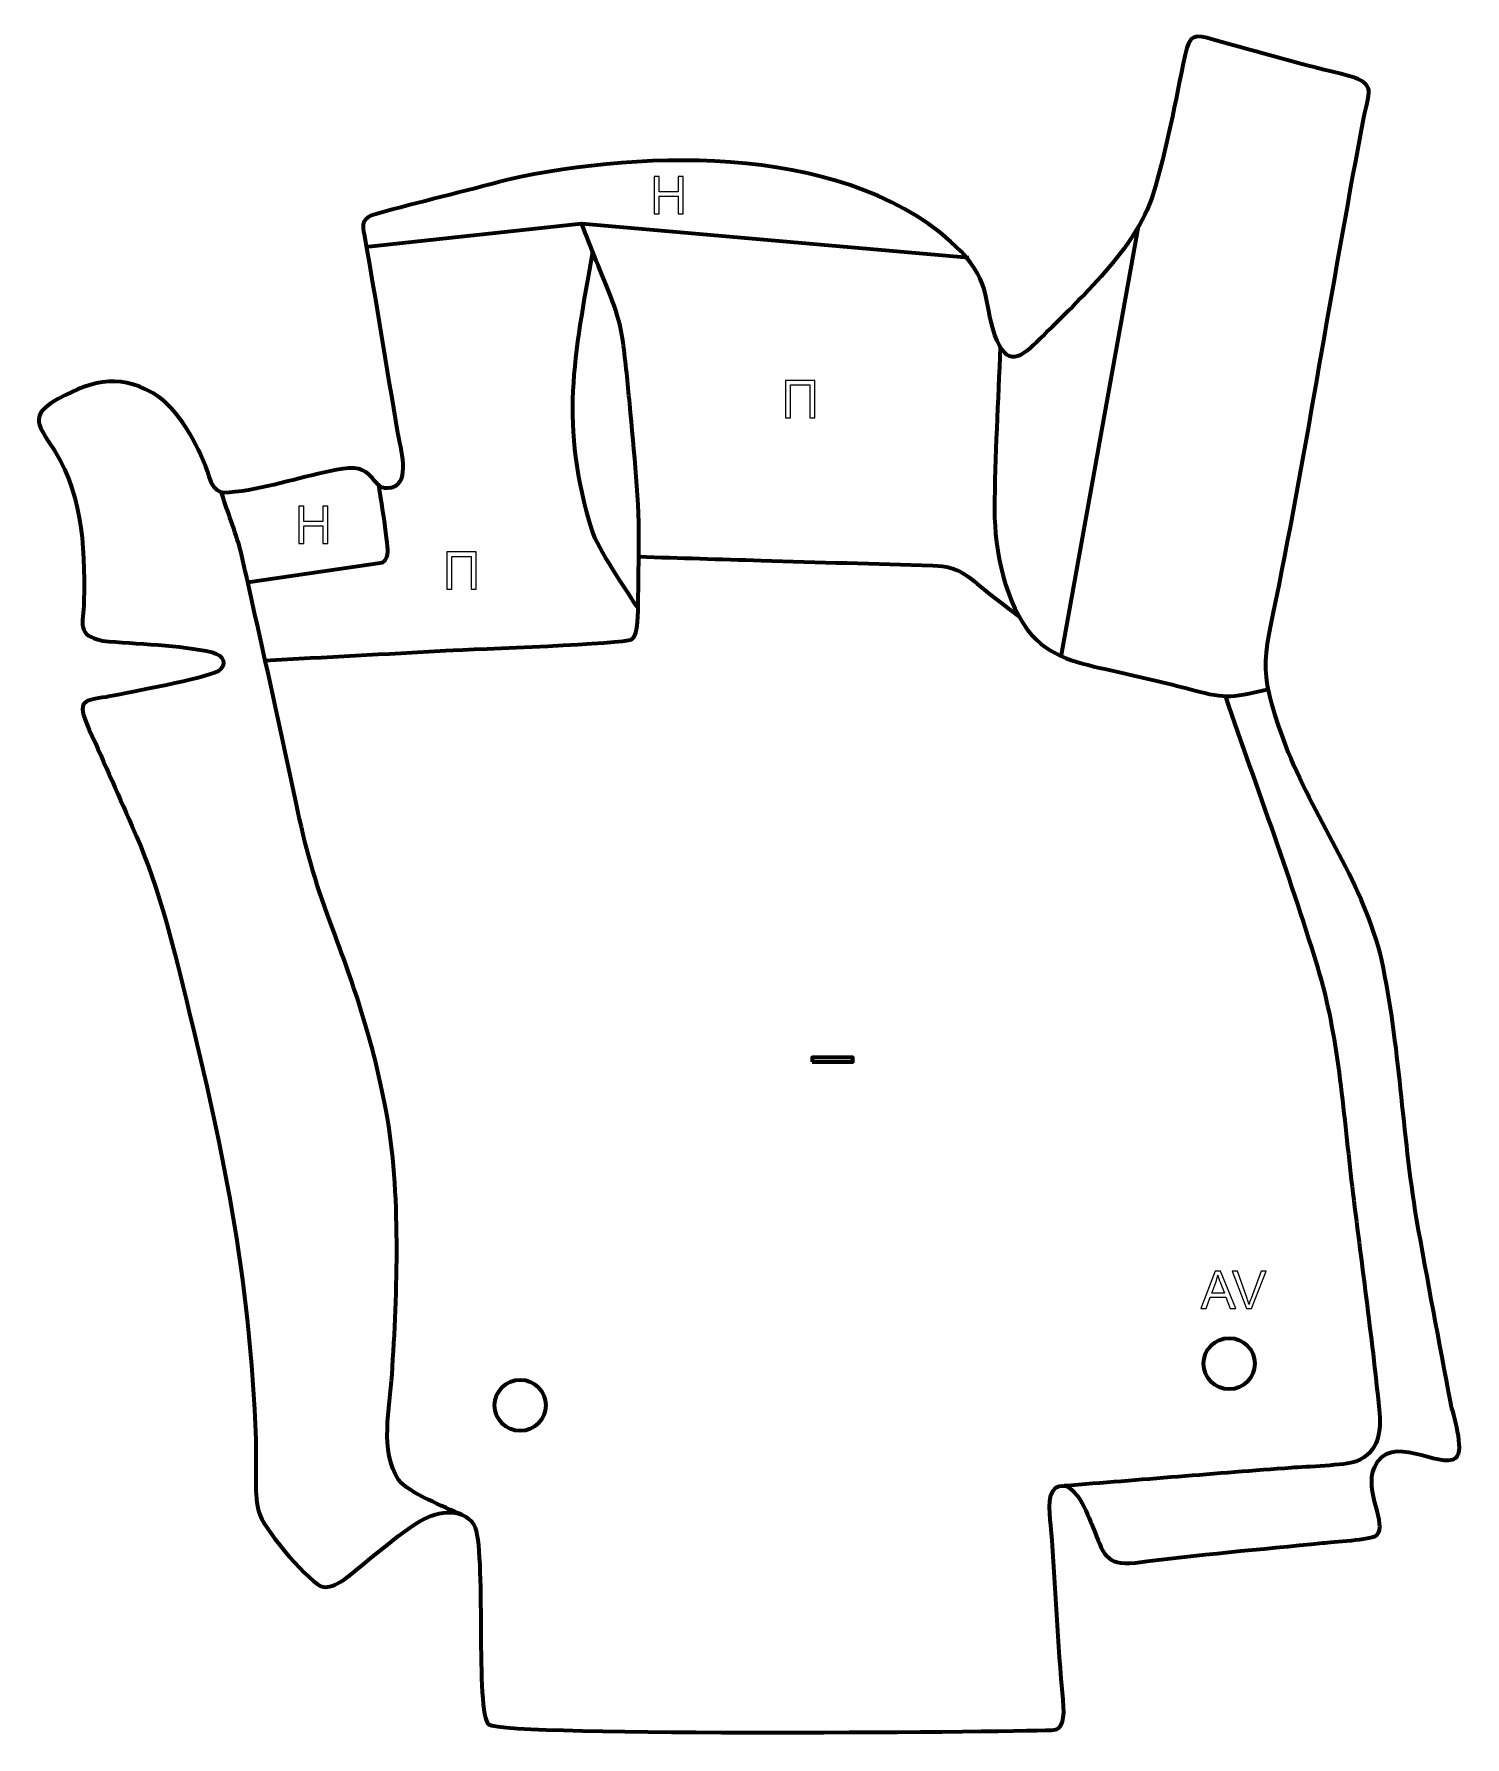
# Model space of a CAD drawing. Header units: millimetres. Extents: x -589 to 110, y -5 to 827.
import ezdxf

# ---------------------------------------------------------------- set-up
doc = ezdxf.new("R2010")
doc.units = ezdxf.units.MM
doc.header["$MEASUREMENT"] = 0
doc.layers.add('layer 2', color=7, linetype='Continuous')
doc.layers.add('layer 3', color=7, linetype='Continuous')

msp = doc.modelspace()

# ---------------------------------------------------------------- linework, layer by layer
at = {"layer": 'layer 2', "color": 140, "lineweight": 158}
msp.add_lwpolyline([(-208.7402, 324.7856), (-188.7402, 324.7856), (-188.7402, 326.7856), (-208.7402, 326.7856), (-208.7402, 324.7856)], close=True, dxfattribs=at)
at = {"layer": 'layer 2', "color": 142, "lineweight": 200}
for centre in [(-4.9613, 177.3252), (-351.301, 156.9519)]:
    msp.add_ellipse(centre, major_axis=(0, 12.5), ratio=1, dxfattribs=at)
at = {"layer": 'layer 2', "color": 142}
for points, knots in [([(-285.9171, 738.938), (-285.9171, 738.938), (-285.9171, 757.1244), (-285.9171, 757.1244), (-285.9171, 757.1244), (-285.9171, 757.1244), (-283.5041, 757.1244), (-283.5041, 757.1244), (-283.5041, 757.1244), (-283.5041, 757.1244), (-283.5041, 749.6314), (-283.5041, 749.6314), (-283.5041, 749.6314), (-283.5041, 749.6314), (-274.1061, 749.6314), (-274.1061, 749.6314), (-274.1061, 749.6314), (-274.1061, 749.6314), (-274.1061, 757.1244), (-274.1061, 757.1244), (-274.1061, 757.1244), (-274.1061, 757.1244), (-271.6931, 757.1244), (-271.6931, 757.1244), (-271.6931, 757.1244), (-271.6931, 757.1244), (-271.6931, 738.938), (-271.6931, 738.938), (-271.6931, 738.938), (-271.6931, 738.938), (-274.1061, 738.938), (-274.1061, 738.938), (-274.1061, 738.938), (-274.1061, 738.938), (-274.1061, 747.4978), (-274.1061, 747.4978), (-274.1061, 747.4978), (-274.1061, 747.4978), (-283.5041, 747.4978), (-283.5041, 747.4978), (-283.5041, 747.4978), (-283.5041, 747.4978), (-283.5041, 738.938), (-283.5041, 738.938), (-283.5041, 738.938), (-283.5041, 738.938), (-285.9171, 738.938), (-285.9171, 738.938)], [0, 0, 0, 0, 0.07692308, 0.07692308, 0.07692308, 0.07692308, 0.15384615, 0.15384615, 0.15384615, 0.15384615, 0.23076923, 0.23076923, 0.23076923, 0.23076923, 0.30769231, 0.30769231, 0.30769231, 0.30769231, 0.38461538, 0.38461538, 0.38461538, 0.38461538, 0.46153846, 0.46153846, 0.46153846, 0.46153846, 0.53846154, 0.53846154, 0.53846154, 0.53846154, 0.61538462, 0.61538462, 0.61538462, 0.61538462, 0.69230769, 0.69230769, 0.69230769, 0.69230769, 0.76923077, 0.76923077, 0.76923077, 0.76923077, 0.84615385, 0.84615385, 0.84615385, 0.84615385, 1, 1, 1, 1]), ([(-221.6496, 657.5085), (-221.6496, 657.5085), (-207.3748, 657.5085), (-207.3748, 657.5085), (-207.3748, 657.5085), (-207.3748, 657.5085), (-207.3748, 639.3221), (-207.3748, 639.3221), (-207.3748, 639.3221), (-207.3748, 639.3221), (-209.7878, 639.3221), (-209.7878, 639.3221), (-209.7878, 639.3221), (-209.7878, 639.3221), (-209.7878, 655.3749), (-209.7878, 655.3749), (-209.7878, 655.3749), (-209.7878, 655.3749), (-219.2366, 655.3749), (-219.2366, 655.3749), (-219.2366, 655.3749), (-219.2366, 655.3749), (-219.2366, 639.3221), (-219.2366, 639.3221), (-219.2366, 639.3221), (-219.2366, 639.3221), (-221.6496, 639.3221), (-221.6496, 639.3221), (-221.6496, 639.3221), (-221.6496, 639.3221), (-221.6496, 657.5085), (-221.6496, 657.5085)], [0, 0, 0, 0, 0.11111111, 0.11111111, 0.11111111, 0.11111111, 0.22222222, 0.22222222, 0.22222222, 0.22222222, 0.33333333, 0.33333333, 0.33333333, 0.33333333, 0.44444444, 0.44444444, 0.44444444, 0.44444444, 0.55555556, 0.55555556, 0.55555556, 0.55555556, 0.66666667, 0.66666667, 0.66666667, 0.66666667, 0.77777778, 0.77777778, 0.77777778, 0.77777778, 1, 1, 1, 1]), ([(-459.4846, 577.9388), (-459.4846, 577.9388), (-459.4846, 596.1252), (-459.4846, 596.1252), (-459.4846, 596.1252), (-459.4846, 596.1252), (-457.0716, 596.1252), (-457.0716, 596.1252), (-457.0716, 596.1252), (-457.0716, 596.1252), (-457.0716, 588.6322), (-457.0716, 588.6322), (-457.0716, 588.6322), (-457.0716, 588.6322), (-447.6736, 588.6322), (-447.6736, 588.6322), (-447.6736, 588.6322), (-447.6736, 588.6322), (-447.6736, 596.1252), (-447.6736, 596.1252), (-447.6736, 596.1252), (-447.6736, 596.1252), (-445.2606, 596.1252), (-445.2606, 596.1252), (-445.2606, 596.1252), (-445.2606, 596.1252), (-445.2606, 577.9388), (-445.2606, 577.9388), (-445.2606, 577.9388), (-445.2606, 577.9388), (-447.6736, 577.9388), (-447.6736, 577.9388), (-447.6736, 577.9388), (-447.6736, 577.9388), (-447.6736, 586.4986), (-447.6736, 586.4986), (-447.6736, 586.4986), (-447.6736, 586.4986), (-457.0716, 586.4986), (-457.0716, 586.4986), (-457.0716, 586.4986), (-457.0716, 586.4986), (-457.0716, 577.9388), (-457.0716, 577.9388), (-457.0716, 577.9388), (-457.0716, 577.9388), (-459.4846, 577.9388), (-459.4846, 577.9388)], [0, 0, 0, 0, 0.07692308, 0.07692308, 0.07692308, 0.07692308, 0.15384615, 0.15384615, 0.15384615, 0.15384615, 0.23076923, 0.23076923, 0.23076923, 0.23076923, 0.30769231, 0.30769231, 0.30769231, 0.30769231, 0.38461538, 0.38461538, 0.38461538, 0.38461538, 0.46153846, 0.46153846, 0.46153846, 0.46153846, 0.53846154, 0.53846154, 0.53846154, 0.53846154, 0.61538462, 0.61538462, 0.61538462, 0.61538462, 0.69230769, 0.69230769, 0.69230769, 0.69230769, 0.76923077, 0.76923077, 0.76923077, 0.76923077, 0.84615385, 0.84615385, 0.84615385, 0.84615385, 1, 1, 1, 1]), ([(-387.1461, 573.7679), (-387.1461, 573.7679), (-372.8713, 573.7679), (-372.8713, 573.7679), (-372.8713, 573.7679), (-372.8713, 573.7679), (-372.8713, 555.5815), (-372.8713, 555.5815), (-372.8713, 555.5815), (-372.8713, 555.5815), (-375.2843, 555.5815), (-375.2843, 555.5815), (-375.2843, 555.5815), (-375.2843, 555.5815), (-375.2843, 571.6343), (-375.2843, 571.6343), (-375.2843, 571.6343), (-375.2843, 571.6343), (-384.7331, 571.6343), (-384.7331, 571.6343), (-384.7331, 571.6343), (-384.7331, 571.6343), (-384.7331, 555.5815), (-384.7331, 555.5815), (-384.7331, 555.5815), (-384.7331, 555.5815), (-387.1461, 555.5815), (-387.1461, 555.5815), (-387.1461, 555.5815), (-387.1461, 555.5815), (-387.1461, 573.7679), (-387.1461, 573.7679)], [0, 0, 0, 0, 0.11111111, 0.11111111, 0.11111111, 0.11111111, 0.22222222, 0.22222222, 0.22222222, 0.22222222, 0.33333333, 0.33333333, 0.33333333, 0.33333333, 0.44444444, 0.44444444, 0.44444444, 0.44444444, 0.55555556, 0.55555556, 0.55555556, 0.55555556, 0.66666667, 0.66666667, 0.66666667, 0.66666667, 0.77777778, 0.77777778, 0.77777778, 0.77777778, 1, 1, 1, 1]), ([(-18.7582, 204.2152), (-18.7582, 204.2152), (-11.7817, 222.4016), (-11.7817, 222.4016), (-11.7817, 222.4016), (-11.7817, 222.4016), (-9.1358, 222.4016), (-9.1358, 222.4016), (-9.1358, 222.4016), (-9.1358, 222.4016), (-1.7317, 204.2152), (-1.7317, 204.2152), (-1.7317, 204.2152), (-1.7317, 204.2152), (-4.4707, 204.2152), (-4.4707, 204.2152), (-4.4707, 204.2152), (-4.4707, 204.2152), (-6.5747, 209.727), (-6.5747, 209.727), (-6.5747, 209.727), (-6.5747, 209.727), (-14.2328, 209.727), (-14.2328, 209.727), (-14.2328, 209.727), (-14.2328, 209.727), (-16.2055, 204.2152), (-16.2055, 204.2152), (-16.2055, 204.2152), (-16.2055, 204.2152), (-18.7582, 204.2152), (-18.7582, 204.2152)], [0, 0, 0, 0, 0.11111111, 0.11111111, 0.11111111, 0.11111111, 0.22222222, 0.22222222, 0.22222222, 0.22222222, 0.33333333, 0.33333333, 0.33333333, 0.33333333, 0.44444444, 0.44444444, 0.44444444, 0.44444444, 0.55555556, 0.55555556, 0.55555556, 0.55555556, 0.66666667, 0.66666667, 0.66666667, 0.66666667, 0.77777778, 0.77777778, 0.77777778, 0.77777778, 1, 1, 1, 1]), ([(-13.5258, 211.6828), (-13.5258, 211.6828), (-7.3282, 211.6828), (-7.3282, 211.6828), (-7.3282, 211.6828), (-7.3282, 211.6828), (-9.2247, 216.7247), (-9.2247, 216.7247), (-9.2247, 216.7247), (-9.7962, 218.2572), (-10.228, 219.5229), (-10.5286, 220.522), (-10.5286, 220.522), (-10.7784, 219.3367), (-11.1128, 218.1725), (-11.5319, 217.021), (-11.5319, 217.021), (-11.5319, 217.021), (-13.5258, 211.6828), (-13.5258, 211.6828)], [0, 0, 0, 0, 0.16666667, 0.16666667, 0.16666667, 0.16666667, 0.33333333, 0.33333333, 0.33333333, 0.33333333, 0.5, 0.5, 0.5, 0.5, 0.66666667, 0.66666667, 0.66666667, 0.66666667, 1, 1, 1, 1]), ([(3.4753, 204.2152), (3.4753, 204.2152), (-3.552, 222.4016), (-3.552, 222.4016), (-3.552, 222.4016), (-3.552, 222.4016), (-0.9443, 222.4016), (-0.9443, 222.4016), (-0.9443, 222.4016), (-0.9443, 222.4016), (3.7801, 209.1851), (3.7801, 209.1851), (3.7801, 209.1851), (4.1569, 208.1268), (4.4786, 207.1362), (4.7326, 206.2091), (4.7326, 206.2091), (5.012, 207.2039), (5.338, 208.1945), (5.7105, 209.1851), (5.7105, 209.1851), (5.7105, 209.1851), (10.6127, 222.4016), (10.6127, 222.4016), (10.6127, 222.4016), (10.6127, 222.4016), (13.068, 222.4016), (13.068, 222.4016), (13.068, 222.4016), (13.068, 222.4016), (5.9772, 204.2152), (5.9772, 204.2152), (5.9772, 204.2152), (5.9772, 204.2152), (3.4753, 204.2152), (3.4753, 204.2152)], [0, 0, 0, 0, 0.1, 0.1, 0.1, 0.1, 0.2, 0.2, 0.2, 0.2, 0.3, 0.3, 0.3, 0.3, 0.4, 0.4, 0.4, 0.4, 0.5, 0.5, 0.5, 0.5, 0.6, 0.6, 0.6, 0.6, 0.7, 0.7, 0.7, 0.7, 0.8, 0.8, 0.8, 0.8, 1, 1, 1, 1])]:
    msp.add_open_spline(points, degree=3, knots=knots, dxfattribs=at)
at = {"layer": 'layer 2', "color": 140, "lineweight": 158}
for points, knots in [([(-475.9964, 520.7986), (-446.5321, 522.3936), (-417.0679, 523.9885), (-387.6036, 525.5835), (-387.6036, 525.5835), (-371.9851, 526.4289), (-300.8102, 528.8988), (-296.8867, 531.0795), (-296.8867, 531.0795), (-293.2215, 533.1165), (-293.8026, 545.3414), (-293.6899, 549.2064), (-293.6899, 549.2064), (-293.4417, 557.7258), (-293.49, 566.2366), (-293.3363, 574.7559), (-293.3363, 574.7559), (-292.8599, 598.3335), (-295.7318, 622.6232), (-297.8256, 646.1788), (-297.8256, 646.1788), (-298.7212, 656.2548), (-299.7376, 666.2389), (-301.0627, 676.2698), (-301.0627, 676.2698), (-303.0403, 690.8166), (-308.7676, 702.5223), (-314.1334, 715.929), (-314.1334, 715.929), (-316.5248, 722.022), (-318.9155, 728.1154), (-321.3067, 734.2085)], [0, 0, 0, 0, 0.11111111, 0.11111111, 0.11111111, 0.11111111, 0.22222222, 0.22222222, 0.22222222, 0.22222222, 0.33333333, 0.33333333, 0.33333333, 0.33333333, 0.44444444, 0.44444444, 0.44444444, 0.44444444, 0.55555556, 0.55555556, 0.55555556, 0.55555556, 0.66666667, 0.66666667, 0.66666667, 0.66666667, 0.77777778, 0.77777778, 0.77777778, 0.77777778, 1, 1, 1, 1]), ([(-426.8092, 722.7319), (-426.8092, 722.7319), (-321.3067, 734.2085), (-321.3067, 734.2085), (-321.3067, 734.2085), (-321.3067, 734.2085), (-132.2942, 717.5394), (-132.2942, 717.5394)], [0, 0, 0, 0, 0.33333333, 0.33333333, 0.33333333, 0.33333333, 1, 1, 1, 1]), ([(-294.2475, 547.0136), (-300.013, 556.1248), (-313.2401, 575.02), (-316.1663, 584.2681), (-316.1663, 584.2681), (-332.157, 635.555), (-324.8941, 669.3738), (-315.7899, 720.2881), (-315.7899, 720.2881), (-315.7899, 720.2881), (-315.6841, 720.88), (-315.6841, 720.88)], [0, 0, 0, 0, 0.25, 0.25, 0.25, 0.25, 0.5, 0.5, 0.5, 0.5, 1, 1, 1, 1]), ([(-116.8474, 674.0242), (-117.7858, 647.58), (-119.4676, 620.5646), (-119.5879, 594.1673), (-119.5879, 594.1673), (-119.6763, 574.7558), (-114.3065, 547.9631), (-101.2661, 533.0359), (-101.2661, 533.0359), (-90.2881, 520.996), (-75.124, 518.8364), (-60.0613, 515.3499), (-60.0613, 515.3499), (-48.8527, 512.7049), (-37.6606, 510.3184), (-26.5139, 507.3804), (-26.5139, 507.3804), (-6.5497, 502.001), (-5.6365, 502.268), (14.1179, 506.7394)], [0, 0, 0, 0, 0.16666667, 0.16666667, 0.16666667, 0.16666667, 0.33333333, 0.33333333, 0.33333333, 0.33333333, 0.5, 0.5, 0.5, 0.5, 0.66666667, 0.66666667, 0.66666667, 0.66666667, 1, 1, 1, 1]), ([(-380.0515, 103.596), (-388.067, 107.2944), (-405.578, 113.9711), (-410.7304, 120.5019), (-410.7304, 120.5019), (-419.9428, 134.2951), (-415.0693, 155.9809), (-413.9286, 171.9276), (-413.9286, 171.9276), (-411.3352, 212.0414), (-409.4416, 261.4825), (-416.7634, 300.8585), (-416.7634, 300.8585), (-423.3266, 335.1008), (-431.851, 360.1854), (-443.9804, 392.5997), (-443.9804, 392.5997), (-451.8532, 413.6386), (-456.2219, 429.2381), (-460.7892, 451.2324), (-460.7892, 451.2324), (-469.1698, 491.5281), (-478.3235, 531.7645), (-487.2893, 571.941), (-487.2893, 571.941), (-488.9469, 579.3688), (-493.3604, 590.9915), (-495.907, 598.6461), (-495.907, 598.6461), (-496.384, 600.0801), (-496.8611, 601.5141), (-497.3382, 602.9481)], [0, 0, 0, 0, 0.11111111, 0.11111111, 0.11111111, 0.11111111, 0.22222222, 0.22222222, 0.22222222, 0.22222222, 0.33333333, 0.33333333, 0.33333333, 0.33333333, 0.44444444, 0.44444444, 0.44444444, 0.44444444, 0.55555556, 0.55555556, 0.55555556, 0.55555556, 0.66666667, 0.66666667, 0.66666667, 0.66666667, 0.77777778, 0.77777778, 0.77777778, 0.77777778, 1, 1, 1, 1]), ([(-484.4183, 558.9603), (-484.4183, 558.9603), (-418.5415, 568.6456), (-418.5415, 568.6456), (-418.5415, 568.6456), (-418.5415, 568.6456), (-416.2264, 569.9023), (-415.9618, 573.8711), (-415.9618, 573.8711), (-415.6972, 577.8399), (-420.4598, 606.8781), (-420.4598, 606.8781)], [0, 0, 0, 0, 0.25, 0.25, 0.25, 0.25, 0.5, 0.5, 0.5, 0.5, 1, 1, 1, 1]), ([(-293.3864, 571.4899), (-273.4662, 570.8647), (-253.546, 570.2394), (-233.6257, 569.6142), (-233.6257, 569.6142), (-205.7027, 568.7377), (-177.7083, 568.0584), (-149.8039, 567.1158), (-149.8039, 567.1158), (-136.0591, 566.6515), (-133.3267, 562.2086), (-122.9475, 554.033), (-122.9475, 554.033), (-117.8748, 550.0374), (-112.724, 546.1138), (-107.6001, 542.1824)], [0, 0, 0, 0, 0.2, 0.2, 0.2, 0.2, 0.4, 0.4, 0.4, 0.4, 0.6, 0.6, 0.6, 0.6, 1, 1, 1, 1]), ([(-6.6823, 502.7636), (8.5507, 458.0576), (25.7877, 412.4543), (39.2175, 367.3336), (39.2175, 367.3336), (48.6044, 335.2734), (51.0137, 297.3775), (55.0541, 263.8952), (55.0541, 263.8952), (59.4362, 227.7176), (64.6301, 191.2009), (68.2748, 154.9933), (68.2748, 154.9933), (69.3515, 144.2966), (68.5144, 134.1211), (56.9731, 129.59), (56.9731, 129.59), (51.6595, 127.5039), (32.475, 126.9451), (25.4859, 126.4221), (25.4859, 126.4221), (-11.5577, 123.6499), (-48.5732, 120.5168), (-85.6038, 117.5787)], [0, 0, 0, 0, 0.14285714, 0.14285714, 0.14285714, 0.14285714, 0.28571429, 0.28571429, 0.28571429, 0.28571429, 0.42857143, 0.42857143, 0.42857143, 0.42857143, 0.57142857, 0.57142857, 0.57142857, 0.57142857, 0.71428571, 0.71428571, 0.71428571, 0.71428571, 1, 1, 1, 1])]:
    msp.add_open_spline(points, degree=3, knots=knots, dxfattribs=at)
msp.add_open_spline([(-87.1156, 522.6073), (-87.1156, 522.6073), (-49.265, 732.7662), (-49.265, 732.7662)], degree=3, dxfattribs=at)
at = {"layer": 'layer 3', "color": 242, "lineweight": 158}
msp.add_open_spline([(-427.4441, 728.1792), (-428.5395, 734.2312), (-428.7666, 736.912), (-421.8784, 738.8009), (-421.8784, 738.8009), (-400.6125, 744.6325), (-378.8316, 749.9277), (-357.4571, 755.5497), (-357.4571, 755.5497), (-290.0583, 770.6354), (-188.1723, 773.3349), (-135.8215, 720.5408), (-135.8215, 720.5408), (-121.3317, 704.2208), (-125.1077, 697.9835), (-119.4537, 679.6869), (-119.4537, 679.6869), (-113.3011, 663.4204), (-107.1629, 668.122), (-97.0666, 678.2093), (-97.0666, 678.2093), (-77.8231, 697.4579), (-50.6815, 721.8966), (-42.2357, 748.1608), (-42.2357, 748.1608), (-35.3957, 770.5839), (-31.3603, 793.773), (-26.498, 816.6714), (-26.498, 816.6714), (-24.3782, 826.6544), (-22.0043, 826.7368), (-12.4605, 823.9773), (-12.4605, 823.9773), (9.3568, 817.686), (31.8267, 811.588), (53.8803, 806.211), (53.8803, 806.211), (66.9645, 802.3101), (63.2475, 798.2983), (60.8488, 786.0422), (60.8488, 786.0422), (46.3255, 710.0127), (34.4243, 633.32), (19.4257, 557.458), (19.4257, 557.458), (11.0596, 518.2704), (9.171, 514.8011), (23.9077, 475.9413), (23.9077, 475.9413), (37.9253, 441.5809), (61.1056, 410.8941), (69.5557, 374.3653), (69.5557, 374.3653), (78.4525, 333.1189), (79.5507, 290.0906), (86.5745, 248.172), (86.5745, 248.172), (92.0056, 218.1191), (97.5649, 188.0202), (103.2608, 158.0166), (103.2608, 158.0166), (104.366, 153.1082), (110.2033, 134.664), (105.9475, 131.4286), (105.9475, 131.4286), (97.7608, 125.2048), (73.7373, 144.6862), (65.9899, 126.6554), (65.9899, 126.6554), (60.8928, 114.7929), (72.5001, 98.905), (67.1365, 93.4945), (67.1365, 93.4945), (64.1059, 91.2391), (45.6019, 90.2504), (40.7012, 89.7497), (40.7012, 89.7497), (10.4819, 86.6626), (-20.733, 84.0283), (-50.7481, 80.051), (-50.7481, 80.051), (-66.0309, 78.7603), (-66.1688, 84.3998), (-71.6161, 97.4998), (-71.6161, 97.4998), (-73.9802, 103.1853), (-80.5636, 121.9711), (-89.6259, 116.7367), (-89.6259, 116.7367), (-94.649, 113.8353), (-92.2621, 101.0967), (-91.8754, 96.1767), (-91.8754, 96.1767), (-89.733, 68.489), (-88.7685, 40.7025), (-86.0811, 13.065), (-86.0811, 13.065), (-85.172, 3.7156), (-86.3615, -1.0186), (-90.6136, -1.5663), (-90.6136, -1.5663), (-97.0111, -2.3903), (-358.3167, -5.024), (-366.695, 1.0677), (-366.695, 1.0677), (-373.6108, 6.0962), (-367.6455, 87.2039), (-373.8867, 98.5827), (-373.8867, 98.5827), (-380.1543, 108.0622), (-393.5691, 104.7696), (-401.6209, 99.596), (-401.6209, 99.596), (-413.6767, 91.6758), (-425.9897, 80.6917), (-437.4686, 71.6838), (-437.4686, 71.6838), (-441.9483, 68.9136), (-444.9361, 67.9226), (-447.3691, 68.2302), (-447.3691, 68.2302), (-453.631, 69.0221), (-475.5008, 95.7706), (-478.1886, 102.7368), (-478.1886, 102.7368), (-481.5953, 111.566), (-480.0108, 120.3993), (-480.4928, 140.2054), (-480.4928, 140.2054), (-483.1834, 219.6764), (-497.1282, 285.214), (-516.1443, 361.812), (-516.1443, 361.812), (-523.3534, 391.0477), (-528.7228, 412.1321), (-541.0075, 440.0199), (-541.0075, 440.0199), (-548.3867, 456.792), (-555.6845, 473.3789), (-563.208, 490.0942), (-563.208, 490.0942), (-568.2711, 502.2581), (-562.8487, 501.2261), (-551.6128, 503.2657), (-551.6128, 503.2657), (-542.1969, 505.0368), (-505.2802, 512.0598), (-499.0713, 515.4465), (-499.0713, 515.4465), (-494.0544, 518.7181), (-496.0152, 523.1985), (-501.7622, 524.8095), (-501.7622, 524.8095), (-517.3232, 528.4497), (-539.0721, 528.7032), (-555.4239, 530.3857), (-555.4239, 530.3857), (-568.2901, 533.402), (-564.7798, 537.8972), (-564.4155, 549.8349), (-564.4155, 549.8349), (-564.0363, 577.9678), (-565.089, 604.0679), (-581.8324, 627.8803), (-581.8324, 627.8803), (-588.7989, 638.1016), (-588.538, 642.014), (-576.9421, 648.6136), (-576.9421, 648.6136), (-559.23, 658.2292), (-545.4454, 661.1639), (-527.6676, 649.4111), (-527.6676, 649.4111), (-516.3925, 640.8675), (-507.6276, 623.9239), (-503.2495, 610.6707), (-503.2495, 610.6707), (-500.0967, 601.1263), (-496.8655, 602.2575), (-487.234, 603.5178), (-487.234, 603.5178), (-470.3146, 606.0923), (-454.4633, 611.6829), (-437.8833, 614.3927), (-437.8833, 614.3927), (-420.9944, 617.153), (-424.3787, 602.5777), (-414.2478, 605.1679), (-414.2478, 605.1679), (-404.5779, 607.6404), (-410.0387, 624.8449), (-411.2329, 631.9067), (-411.2329, 631.9067), (-416.6585, 663.9873), (-421.6801, 696.1664), (-427.4441, 728.1792)], degree=3, knots=[0, 0, 0, 0, 0.02, 0.02, 0.02, 0.02, 0.04, 0.04, 0.04, 0.04, 0.06, 0.06, 0.06, 0.06, 0.08, 0.08, 0.08, 0.08, 0.1, 0.1, 0.1, 0.1, 0.12, 0.12, 0.12, 0.12, 0.14, 0.14, 0.14, 0.14, 0.16, 0.16, 0.16, 0.16, 0.18, 0.18, 0.18, 0.18, 0.2, 0.2, 0.2, 0.2, 0.22, 0.22, 0.22, 0.22, 0.24, 0.24, 0.24, 0.24, 0.26, 0.26, 0.26, 0.26, 0.28, 0.28, 0.28, 0.28, 0.3, 0.3, 0.3, 0.3, 0.32, 0.32, 0.32, 0.32, 0.34, 0.34, 0.34, 0.34, 0.36, 0.36, 0.36, 0.36, 0.38, 0.38, 0.38, 0.38, 0.4, 0.4, 0.4, 0.4, 0.42, 0.42, 0.42, 0.42, 0.44, 0.44, 0.44, 0.44, 0.46, 0.46, 0.46, 0.46, 0.48, 0.48, 0.48, 0.48, 0.5, 0.5, 0.5, 0.5, 0.52, 0.52, 0.52, 0.52, 0.54, 0.54, 0.54, 0.54, 0.56, 0.56, 0.56, 0.56, 0.58, 0.58, 0.58, 0.58, 0.6, 0.6, 0.6, 0.6, 0.62, 0.62, 0.62, 0.62, 0.64, 0.64, 0.64, 0.64, 0.66, 0.66, 0.66, 0.66, 0.68, 0.68, 0.68, 0.68, 0.7, 0.7, 0.7, 0.7, 0.72, 0.72, 0.72, 0.72, 0.74, 0.74, 0.74, 0.74, 0.76, 0.76, 0.76, 0.76, 0.78, 0.78, 0.78, 0.78, 0.8, 0.8, 0.8, 0.8, 0.82, 0.82, 0.82, 0.82, 0.84, 0.84, 0.84, 0.84, 0.86, 0.86, 0.86, 0.86, 0.88, 0.88, 0.88, 0.88, 0.9, 0.9, 0.9, 0.9, 0.92, 0.92, 0.92, 0.92, 0.94, 0.94, 0.94, 0.94, 0.96, 0.96, 0.96, 0.96, 1, 1, 1, 1], dxfattribs=at)

doc.saveas('drawing.dxf')
